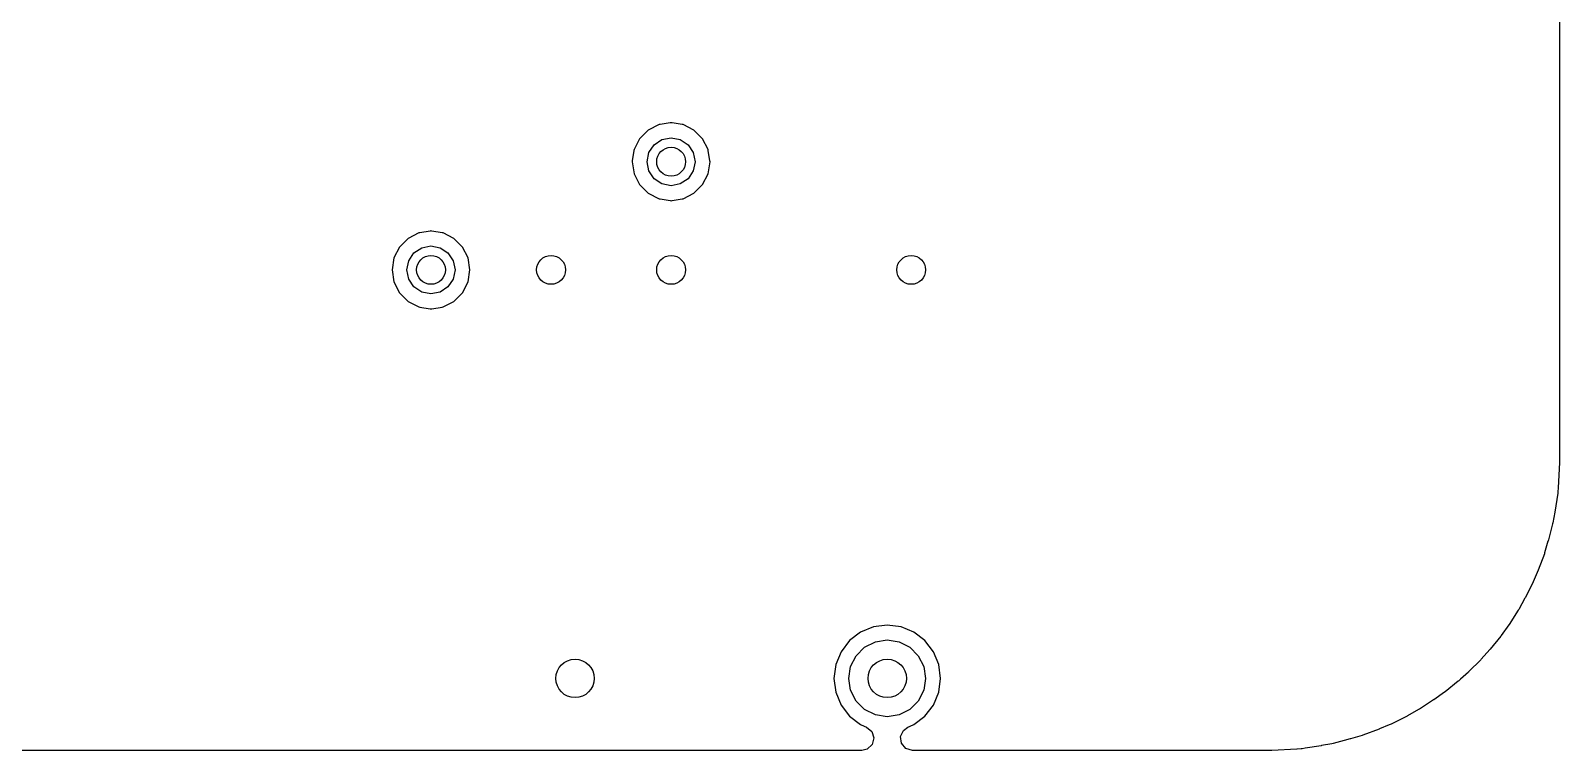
# Model space of a CAD drawing. Extents: x 4.53 to 6.3, y -4.68 to -2.19.
# Drawn here: x 5.672 to 6.299, y -4.685 to -4.39 of the extents above; entities that cross this region are included whole.
import ezdxf

# ---------------------------------------------------------------- set-up
doc = ezdxf.new("R2010")
doc.units = 0
doc.header["$MEASUREMENT"] = 0
doc.layers.add('BLACK', color=7, linetype='CONTINUOUS')

msp = doc.modelspace()

# ---------------------------------------------------------------- linework, layer by layer
at = {"layer": 'BLACK', "linetype": 'CONTINUOUS'}
for p, q in [((6.29917, -2.67729), (6.29917, -4.5668)), ((5.93011, -4.4287), (5.92566, -4.43096)), ((5.93049, -4.42863), (5.93011, -4.4287)), ((5.93465, -4.42797), (5.93049, -4.42863)), ((5.93049, -4.42863), (5.93049, -4.42863)), ((5.93504, -4.42791), (5.93465, -4.42797)), ((5.93542, -4.42797), (5.93504, -4.42791)), ((5.93959, -4.42863), (5.93542, -4.42797)), ((5.93997, -4.4287), (5.93959, -4.42863)), ((5.93959, -4.42863), (5.93959, -4.42863)), ((5.94442, -4.43096), (5.93997, -4.4287)), ((5.92212, -4.43449), (5.91986, -4.43894)), ((5.92566, -4.43096), (5.92212, -4.43449)), ((5.92595, -4.44011), (5.92808, -4.43692)), ((5.92808, -4.43692), (5.93127, -4.43478)), ((5.93127, -4.43478), (5.93504, -4.43404)), ((5.93504, -4.43404), (5.93881, -4.43478)), ((5.93881, -4.43478), (5.942, -4.43692)), ((5.942, -4.43692), (5.94413, -4.44011)), ((5.94795, -4.43449), (5.94442, -4.43096)), ((5.95022, -4.43894), (5.94795, -4.43449)), ((5.9198, -4.43933), (5.91914, -4.44349)), ((5.91986, -4.43894), (5.9198, -4.43933)), ((5.9198, -4.43933), (5.9198, -4.43933)), ((5.9252, -4.44388), (5.92595, -4.44011)), ((5.94413, -4.44011), (5.94488, -4.44388)), ((5.95028, -4.43933), (5.95022, -4.43894)), ((5.95094, -4.44349), (5.95028, -4.43933)), ((5.95028, -4.43933), (5.95028, -4.43933)), ((5.91914, -4.44349), (5.91908, -4.44388)), ((5.91908, -4.44388), (5.91986, -4.44881)), ((5.91986, -4.44881), (5.92212, -4.45326)), ((5.92595, -4.44764), (5.9252, -4.44388)), ((5.92808, -4.45084), (5.92595, -4.44764)), ((5.94413, -4.44764), (5.942, -4.45084)), ((5.94488, -4.44388), (5.94413, -4.44764)), ((5.94795, -4.45326), (5.95022, -4.44881)), ((5.95022, -4.44881), (5.951, -4.44388)), ((5.951, -4.44388), (5.95094, -4.44349)), ((5.92212, -4.45326), (5.92566, -4.45679)), ((5.93127, -4.45297), (5.92808, -4.45084)), ((5.93504, -4.45372), (5.93127, -4.45297)), ((5.93881, -4.45297), (5.93504, -4.45372)), ((5.942, -4.45084), (5.93881, -4.45297)), ((5.94442, -4.45679), (5.94795, -4.45326)), ((5.92566, -4.45679), (5.93011, -4.45906)), ((5.93011, -4.45906), (5.93049, -4.45912)), ((5.93049, -4.45912), (5.93049, -4.45912)), ((5.93049, -4.45912), (5.93465, -4.45978)), ((5.93465, -4.45978), (5.93504, -4.45984)), ((5.93504, -4.45984), (5.93542, -4.45978)), ((5.93542, -4.45978), (5.93959, -4.45912)), ((5.93959, -4.45912), (5.93997, -4.45906)), ((5.93959, -4.45912), (5.93959, -4.45912)), ((5.93997, -4.45906), (5.94442, -4.45679)), ((5.83168, -4.47301), (5.82723, -4.47527)), ((5.83207, -4.47295), (5.83168, -4.47301)), ((5.83623, -4.47229), (5.83207, -4.47295)), ((5.83207, -4.47295), (5.83207, -4.47295)), ((5.83661, -4.47222), (5.83623, -4.47229)), ((5.837, -4.47229), (5.83661, -4.47222)), ((5.84116, -4.47295), (5.837, -4.47229)), ((5.84155, -4.47301), (5.84116, -4.47295)), ((5.84116, -4.47295), (5.84116, -4.47295)), ((5.846, -4.47527), (5.84155, -4.47301)), ((5.8237, -4.47881), (5.82143, -4.48326)), ((5.82723, -4.47527), (5.8237, -4.47881)), ((5.82965, -4.48123), (5.83285, -4.4791)), ((5.83285, -4.4791), (5.83661, -4.47835)), ((5.83661, -4.47835), (5.84038, -4.4791)), ((5.84038, -4.4791), (5.84357, -4.48123)), ((5.84953, -4.47881), (5.846, -4.47527)), ((5.8518, -4.48326), (5.84953, -4.47881)), ((5.82143, -4.48326), (5.82065, -4.48819)), ((5.82677, -4.48819), (5.82752, -4.48442)), ((5.82752, -4.48442), (5.82965, -4.48123)), ((5.84357, -4.48123), (5.84571, -4.48442)), ((5.84571, -4.48442), (5.84646, -4.48819)), ((5.85258, -4.48819), (5.8518, -4.48326)), ((5.82065, -4.48819), (5.82143, -4.49312)), ((5.82143, -4.49312), (5.8237, -4.49757)), ((5.82752, -4.49196), (5.82677, -4.48819)), ((5.82965, -4.49515), (5.82752, -4.49196)), ((5.84571, -4.49196), (5.84357, -4.49515)), ((5.84646, -4.48819), (5.84571, -4.49196)), ((5.84953, -4.49757), (5.8518, -4.49312)), ((5.8518, -4.49312), (5.85258, -4.48819)), ((5.8237, -4.49757), (5.82723, -4.5011)), ((5.83285, -4.49728), (5.82965, -4.49515)), ((5.83661, -4.49803), (5.83285, -4.49728)), ((5.84038, -4.49728), (5.83661, -4.49803)), ((5.84357, -4.49515), (5.84038, -4.49728)), ((5.846, -4.5011), (5.84953, -4.49757)), ((5.82723, -4.5011), (5.83168, -4.50337)), ((5.83168, -4.50337), (5.83207, -4.50343)), ((5.83207, -4.50343), (5.83207, -4.50343)), ((5.83207, -4.50343), (5.83623, -4.50409)), ((5.83623, -4.50409), (5.83661, -4.50415)), ((5.83661, -4.50415), (5.837, -4.50409)), ((5.837, -4.50409), (5.84116, -4.50343)), ((5.84116, -4.50343), (5.84155, -4.50337)), ((5.84116, -4.50343), (5.84116, -4.50343)), ((5.84155, -4.50337), (5.846, -4.5011)), ((6.29917, -4.56706), (6.29862, -4.57741)), ((6.29917, -4.5668), (6.29917, -4.56706)), ((6.29848, -4.57959), (6.29725, -4.58736)), ((6.29853, -4.57909), (6.29848, -4.57959)), ((6.29862, -4.57743), (6.29853, -4.57909)), ((6.29862, -4.57741), (6.29862, -4.57743)), ((6.2964, -4.59218), (6.29451, -4.59926)), ((6.2965, -4.59173), (6.2964, -4.59218)), ((6.29724, -4.58741), (6.2965, -4.59173)), ((6.29725, -4.58736), (6.29724, -4.58741)), ((6.29448, -4.59935), (6.29312, -4.60407)), ((6.29451, -4.59926), (6.29448, -4.59935)), ((6.29299, -4.60448), (6.29044, -4.61111)), ((6.29312, -4.60407), (6.29299, -4.60448)), ((6.29039, -4.61123), (6.28843, -4.61598)), ((6.29044, -4.61111), (6.29039, -4.61123)), ((6.28826, -4.61633), (6.28509, -4.62256)), ((6.28843, -4.61598), (6.28826, -4.61633)), ((6.28501, -4.62271), (6.28248, -4.6273)), ((6.28509, -4.62256), (6.28501, -4.62271)), ((6.28229, -4.6276), (6.27852, -4.63341)), ((6.28248, -4.6273), (6.28229, -4.6276)), ((6.01269, -4.63658), (6.00816, -4.64005)), ((6.01796, -4.6344), (6.01269, -4.63658)), ((6.02362, -4.63365), (6.01796, -4.6344)), ((6.02928, -4.6344), (6.02362, -4.63365)), ((6.03455, -4.63658), (6.02928, -4.6344)), ((6.03908, -4.64005), (6.03455, -4.63658)), ((6.27841, -4.63358), (6.27534, -4.6379)), ((6.27852, -4.63341), (6.27841, -4.63358)), ((6.00816, -4.64005), (6.00469, -4.64458)), ((6.01088, -4.64626), (6.01437, -4.64277)), ((6.01437, -4.64277), (6.01876, -4.64053)), ((6.01876, -4.64053), (6.02362, -4.63976)), ((6.02362, -4.63976), (6.02849, -4.64053)), ((6.02849, -4.64053), (6.03288, -4.64277)), ((6.03288, -4.64277), (6.03636, -4.64626)), ((6.04255, -4.64458), (6.03908, -4.64005)), ((6.27065, -4.6437), (6.2671, -4.64767)), ((6.27081, -4.64351), (6.27065, -4.6437)), ((6.27515, -4.63815), (6.27081, -4.64351)), ((6.27534, -4.6379), (6.27515, -4.63815)), ((6.00251, -4.64985), (6.00176, -4.65551)), ((6.00469, -4.64458), (6.00251, -4.64985)), ((6.00864, -4.65065), (6.01088, -4.64626)), ((6.03636, -4.64626), (6.0386, -4.65065)), ((6.04474, -4.64985), (6.04255, -4.64458)), ((6.04548, -4.65551), (6.04474, -4.64985)), ((6.26691, -4.64787), (6.26204, -4.65274)), ((6.2671, -4.64767), (6.26691, -4.64787)), ((6.00176, -4.65551), (6.00251, -4.66117)), ((6.00787, -4.65551), (6.00864, -4.65065)), ((6.00864, -4.66038), (6.00787, -4.65551)), ((6.0386, -4.65065), (6.03937, -4.65551)), ((6.03937, -4.65551), (6.0386, -4.66038)), ((6.04474, -4.66117), (6.04548, -4.65551)), ((6.25862, -4.65581), (6.25787, -4.65648)), ((6.26184, -4.65293), (6.25862, -4.65581)), ((6.26204, -4.65274), (6.26184, -4.65293)), ((6.00251, -4.66117), (6.00469, -4.66644)), ((6.01088, -4.66477), (6.00864, -4.66038)), ((6.0386, -4.66038), (6.03636, -4.66477)), ((6.04255, -4.66644), (6.04474, -4.66117)), ((6.25207, -4.66116), (6.24775, -4.66423)), ((6.25233, -4.66097), (6.25207, -4.66116)), ((6.25768, -4.65663), (6.25233, -4.66097)), ((6.25787, -4.65648), (6.25768, -4.65663)), ((6.00469, -4.66644), (6.00816, -4.67097)), ((6.01437, -4.66825), (6.01088, -4.66477)), ((6.01876, -4.67049), (6.01437, -4.66825)), ((6.03288, -4.66825), (6.02849, -4.67049)), ((6.03636, -4.66477), (6.03288, -4.66825)), ((6.03908, -4.67097), (6.04255, -4.66644)), ((6.24147, -4.6683), (6.23688, -4.67084)), ((6.24177, -4.66812), (6.24147, -4.6683)), ((6.24758, -4.66435), (6.24177, -4.66812)), ((6.24775, -4.66423), (6.24758, -4.66435)), ((6.00816, -4.67097), (6.01269, -4.67444)), ((6.01269, -4.67444), (6.01299, -4.67457)), ((6.01299, -4.67457), (6.01299, -4.67457)), ((6.01299, -4.67457), (6.01514, -4.67546)), ((6.02362, -4.67126), (6.01876, -4.67049)), ((6.02849, -4.67049), (6.02362, -4.67126)), ((6.03211, -4.67546), (6.03425, -4.67457)), ((6.03425, -4.67457), (6.03455, -4.67444)), ((6.03425, -4.67457), (6.03425, -4.67457)), ((6.03455, -4.67444), (6.03908, -4.67097)), ((6.22939, -4.67457), (6.22541, -4.67622)), ((6.23015, -4.67425), (6.22939, -4.67457)), ((6.2305, -4.67409), (6.23015, -4.67425)), ((6.23673, -4.67092), (6.2305, -4.67409)), ((6.23688, -4.67084), (6.23673, -4.67092)), ((6.01514, -4.67546), (6.01731, -4.67721)), ((6.01731, -4.67721), (6.0182, -4.67986)), ((6.0182, -4.67986), (6.01751, -4.68257)), ((6.02909, -4.67933), (6.03026, -4.67679)), ((6.02949, -4.6821), (6.02909, -4.67933)), ((6.03026, -4.67679), (6.03211, -4.67546)), ((6.21098, -4.68099), (6.20636, -4.68223)), ((6.21344, -4.68033), (6.21098, -4.68099)), ((6.21352, -4.68031), (6.21344, -4.68033)), ((6.21825, -4.67895), (6.21352, -4.68031)), ((6.21865, -4.67881), (6.21825, -4.67895)), ((6.22529, -4.67627), (6.21865, -4.67881)), ((6.22541, -4.67622), (6.22529, -4.67627)), ((6.01324, -4.685), (4.6458, -4.685)), ((6.01546, -4.68448), (6.01324, -4.685)), ((6.01751, -4.68257), (6.01546, -4.68448)), ((6.03132, -4.68421), (6.02949, -4.6821)), ((6.034, -4.685), (6.03132, -4.68421)), ((6.18097, -4.685), (6.034, -4.685)), ((6.18123, -4.68499), (6.18097, -4.685)), ((6.19159, -4.68445), (6.18123, -4.68499)), ((6.19161, -4.68445), (6.19159, -4.68445)), ((6.19326, -4.68436), (6.19161, -4.68445)), ((6.19376, -4.6843), (6.19326, -4.68436)), ((6.19501, -4.68411), (6.19376, -4.6843)), ((6.20153, -4.68307), (6.19501, -4.68411)), ((6.20158, -4.68306), (6.20153, -4.68307)), ((6.2059, -4.68233), (6.20158, -4.68306)), ((6.20636, -4.68223), (6.2059, -4.68233))]:
    msp.add_line(p, q, dxfattribs=at)
at = {"layer": 'BLACK'}
for centre, radius in [((5.93504, -4.44388), 0.00591), ((5.83661, -4.48819), 0.00591), ((5.88583, -4.48819), 0.00591), ((5.93504, -4.48819), 0.00591), ((6.03346, -4.48819), 0.00591), ((5.89567, -4.65551), 0.00787), ((6.02362, -4.65551), 0.00787)]:
    msp.add_circle(centre, radius, dxfattribs=at)

doc.saveas('drawing.dxf')
